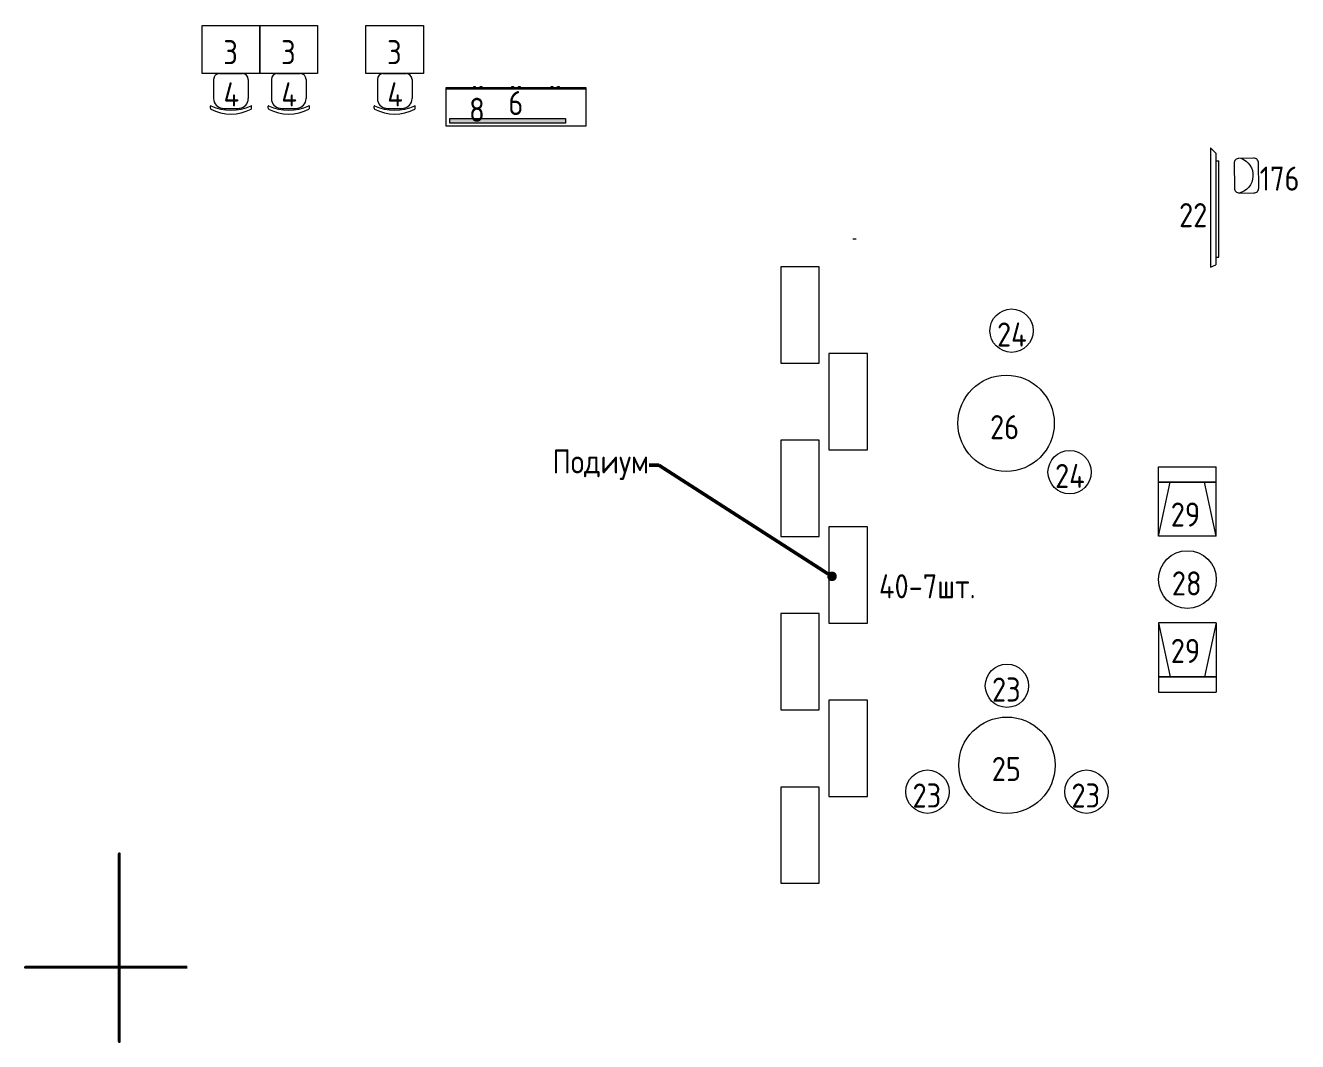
# Model space of a CAD drawing. Header units: millimetres. Extents: x -269164 to 430575, y -569542 to 36130.
# Drawn here: x 175835 to 189042, y -497276 to -486727 of the extents above; entities that cross this region are included whole.
import ezdxf
from ezdxf import colors
from ezdxf.entities.mleader import LeaderData, LeaderLine
from ezdxf.math import Vec2, Vec3

# ---------------------------------------------------------------- set-up
doc = ezdxf.new("R2010")
doc.units = ezdxf.units.MM
for name, color, linetype, lineweight in [('ТХ', 5, 'Continuous', 5), ('ТХ_КР ЗАДАНИЕ', 251, 'Continuous', 13), ('Уточнения', 210, 'Continuous', 20)]:
    doc.layers.add(name, color=color, linetype=linetype, lineweight=lineweight)
doc.layers.add('ТХ_№ПОЗ', color=7, linetype='Continuous')
doc.styles.add('GOST Common_1', font='GOST_Common.ttf', dxfattribs={"width": 0.9, "height": 350})
doc.styles.add('GOST Common_2', font='GOST_Common.ttf', dxfattribs={"width": 0.9, "height": 250})

# ---------------------------------------------------------------- blocks, each defined once
blk = doc.blocks.new('Стул ученич штабелир №5-7')
at = {"color": 0, "linetype": 'ByBlock', "lineweight": -2}
for p, q in [((-120, 0), (120, 0)), ((-120, 0), (120, 0)), ((-180, -60), (-180, -260)), ((-180, -60), (-180, -260)), ((180, -60), (180, -260)), ((180, -60), (180, -260)), ((-213, -359), (-213, -337)), ((-213, -359), (-213, -337)), ((214, -359), (214, -337)), ((214, -359), (214, -337))]:
    blk.add_line(p, q, dxfattribs=at)
for centre, radius, start, end in [((-120, -60), 60, 90, 180), ((-120, -60), 60, 90, 180), ((120, -60), 60, 0, 90), ((120, -60), 60, 0, 90), ((-80, -260), 100, 180, 264.2584), ((-80, -260), 100, 180, 264.2584), ((80, -260), 100, 275.7416, 0), ((80, -260), 100, 275.7416, 0), ((-210, -337), 3, 63.8978, 180), ((-210, -337), 3, 63.8978, 180), ((-203, -359), 10, 180, 238.0683), ((-203, -359), 10, 180, 238.0683), ((0, 142), 521, 246.3195, 293.6805), ((0, 142), 521, 246.3195, 293.6805), ((0, 9), 431, 240.9917, 299.0083), ((0, 9), 431, 240.9917, 299.0083), ((0, 436), 800, 263.247, 276.753), ((0, 436), 800, 263.247, 276.753), ((211, -337), 3, 0, 116.1022), ((211, -337), 3, 0, 116.1022), ((204, -359), 10, 301.9317, 0), ((204, -359), 10, 301.9317, 0)]:
    blk.add_arc(centre, radius, start, end, dxfattribs=at)
blk = doc.blocks.new('Стол ученич с возможностью объединения №5-7')
blk.add_lwpolyline([(600, 0), (0, 0), (0, 500), (600, 500)], close=True)
blk = doc.blocks.new('Школьный информатор')
at = {"layer": 'ТХ'}
for p, q in [((33405, 7176), (33405, 7206)), ((34405, 7206), (33405, 7206)), ((34405, 7176), (34405, 7206))]:
    blk.add_line(p, q, dxfattribs=at)
for points in [[(33268, 7119), (34508, 7119), (34485, 7176)], [(33268, 7119), (33325, 7176), (34485, 7176)]]:
    blk.add_lwpolyline(points, dxfattribs=at)
blk = doc.blocks.new('_Dot')
at = {"color": 0, "linetype": 'ByBlock', "lineweight": -2}
blk.add_line((-0.5, 0), (-1, 0), dxfattribs=at)
at = {"color": 0, "linetype": 'ByBlock', "const_width": 0.5}
blk.add_lwpolyline([(-0.25, 0, 1), (0.25, 0, 1)], format="xyb", close=True, dxfattribs=at)
blk = doc.blocks.new('A$C3da1b1ea')
at = {"lineweight": 0}
h = blk.add_hatch(color=256, dxfattribs=at)
h.dxf.hatch_style = 1
h.paths.add_polyline_path([(0, 0), (50, 0), (50, -1200), (0, -1200)])
blk.add_lwpolyline([(0, 0), (50, 0), (50, -1200), (0, -1200), (0, 0)], dxfattribs=at)
blk = doc.blocks.new('Подушка для сидения')
at = {"layer": 'ТХ'}
blk.add_lwpolyline([(121393, 2182), (121393, 3182), (121793, 3182), (121793, 2182)], close=True, dxfattribs=at)
blk = doc.blocks.new('A$C5e6b74da')
for p, q in [((0, 0), (0, 720)), ((600, 720), (0, 720)), ((600, 0), (600, 720)), ((600, 0), (600, 720)), ((0, 0), (121, 560)), ((600, 560), (0, 560)), ((0, 0), (121, 560)), ((0, 560), (600, 560)), ((600, 0), (479, 560)), ((600, 0), (479, 560)), ((0, 0), (600, 0)), ((0, 0), (600, 0))]:
    blk.add_line(p, q)
blk = doc.blocks.new('Электросушитель')
at = {"layer": 'ТХ'}
blk.add_lwpolyline([(14845, 10699), (15105, 10699, -0.414214), (15155, 10649), (15155, 10497, -0.414214), (15105, 10447), (14845, 10447, -0.414214), (14795, 10497), (14795, 10649, -0.414214)], format="xyb", close=True, dxfattribs=at)
blk.add_arc((14978, 10453), 188, 19.6167, 167.3478, dxfattribs=at)
blk = doc.blocks.new('A$C727b9d3d')
at = {"linetype": 'Continuous'}
blk.add_line((388, -1450), (388, 0), dxfattribs=at)
for points in [[(0, -1450), (400, -1450), (400, 0), (0, 0)], [(400, -277), (400, -294), (410, -294), (410, -277)], [(400, -345), (400, -362), (410, -362), (410, -345)], [(400, -684), (400, -701), (410, -701), (410, -684)], [(400, -752), (400, -769), (410, -769), (410, -752)], [(400, -1081), (400, -1098), (410, -1098), (410, -1081)], [(400, -1149), (400, -1166), (410, -1166), (410, -1149)]]:
    blk.add_lwpolyline(points, close=True, dxfattribs=at)
blk = doc.blocks.new('ТХ1 3 этаж')
at = {"layer": 'ТХ'}
blk.add_line((364438.3, -297949.1), (364406.1, -297949.1), dxfattribs=at)
for centre, radius in [((366053.1, -298898.6), 225), ((365996.3, -299860.3), 500), ((366655.7, -300367), 225), ((366005.1, -302584.6), 225), ((366005.1, -303409.6), 500), ((365180.1, -303684.6), 225), ((366830.1, -303684.6), 225)]:
    blk.add_circle(centre, radius, dxfattribs=at)
at = {"layer": 'ТХ', "lineweight": 0}
blk.add_circle((367878, -301482.6), 300, dxfattribs=at)
at = {"layer": 'Уточнения', "lineweight": 40}
blk.add_lwpolyline([(356789.1, -305507.1), (356789.1, -304329.7), (356789.1, -306278.8), (356789.1, -305507.1), (355814.6, -305507.1), (357494.9, -305507.1)], dxfattribs=at)
at = {"layer": 'ТХ', "lineweight": 0}
for name, p in [('Стол ученич с возможностью объединения №5-7', (357648.1, -296229.8)), ('Стол ученич с возможностью объединения №5-7', (358248.1, -296229.8)), ('Стол ученич с возможностью объединения №5-7', (359348.1, -296229.8)), ('Стул ученич штабелир №5-7', (357948.1, -296229.8)), ('Стул ученич штабелир №5-7', (358548.1, -296229.8)), ('Стул ученич штабелир №5-7', (359648.1, -296229.8))]:
    blk.add_blockref(name, p, dxfattribs=at)
at = {"layer": 'ТХ', "lineweight": 0, "xscale": -1, "rotation": 270}
blk.add_blockref('A$C727b9d3d', (361634.2, -296774.6), dxfattribs=at)
at = {"layer": 'ТХ', "lineweight": 0}
for name, p, rotation in [('A$C3da1b1ea', (360222.4, -296745.9), 90), ('A$C5e6b74da', (368178, -301932.6), 180)]:
    blk.add_blockref(name, p, dxfattribs=dict(at, rotation=rotation))
at = {"layer": 'ТХ', "rotation": 270}
blk.add_blockref('Школьный информатор', (360997.5, -263731.7), dxfattribs=at)
at = {"layer": 'ТХ', "xscale": -0.9999999999999956, "rotation": 270.5591358129325}
blk.add_blockref('Электросушитель', (358065.1, -312366.2), dxfattribs=at)
at = {"layer": 'ТХ', "xscale": -1}
for p in [(485449.6, -301418.1), (485949.6, -302318.1), (485449.6, -303218.1), (485949.6, -304118.1), (485449.6, -305018.1), (485949.6, -305918.1), (485449.6, -306818.1)]:
    blk.add_blockref('Подушка для сидения', p, dxfattribs=at)
at = {"layer": 'ТХ', "lineweight": 0, "xscale": -1}
blk.add_blockref('A$C5e6b74da', (368178, -301032.6), dxfattribs=at)
at = {"layer": 'ТХ_№ПОЗ', "char_height": 250, "attachment_point": 5, "line_spacing_factor": 1.139951, "style": 'GOST Common_2'}
for s, insert, width in [('\\pxt4.23333,8.46667,12.7,16.93333,21.16667,25.4,29.63333,33.86667,38.1,42.33333,46.56667,50.8,55.03333,59.26667,63.5,67.73333,71.96667,76.2,80.43333,84.66667,88.9,93.13333,97.36667,101.6,105.83333,110.06667,114.3,118.53333,122.76667,127,131.23333,135.46667;3', (357944.7, -296007.3), 595), ('\\pxt4.23333,8.46667,12.7,16.93333,21.16667,25.4,29.63333,33.86667,38.1,42.33333,46.56667,50.8,55.03333,59.26667,63.5,67.73333,71.96667,76.2,80.43333,84.66667,88.9,93.13333,97.36667,101.6,105.83333,110.06667,114.3,118.53333,122.76667,127,131.23333,135.46667;3', (358544.7, -296007.3), 595), ('\\pxt4.23333,8.46667,12.7,16.93333,21.16667,25.4,29.63333,33.86667,38.1,42.33333,46.56667,50.8,55.03333,59.26667,63.5,67.73333,71.96667,76.2,80.43333,84.66667,88.9,93.13333,97.36667,101.6,105.83333,110.06667,114.3,118.53333,122.76667,127,131.23333,135.46667;3', (359644.7, -296007.3), 595), ('\\pxt4.23333,8.46667,12.7,16.93333,21.16667,25.4,29.63333,33.86667,38.1,42.33333,46.56667,50.8,55.03333,59.26667,63.5,67.73333,71.96667,76.2,80.43333,84.66667,88.9,93.13333,97.36667,101.6,105.83333,110.06667,114.3,118.53333,122.76667,127,131.23333,135.46667;4', (357952.5, -296445.8), 595), ('\\pxt4.23333,8.46667,12.7,16.93333,21.16667,25.4,29.63333,33.86667,38.1,42.33333,46.56667,50.8,55.03333,59.26667,63.5,67.73333,71.96667,76.2,80.43333,84.66667,88.9,93.13333,97.36667,101.6,105.83333,110.06667,114.3,118.53333,122.76667,127,131.23333,135.46667;4', (358552.5, -296445.8), 595), ('\\pxt4.23333,8.46667,12.7,16.93333,21.16667,25.4,29.63333,33.86667,38.1,42.33333,46.56667,50.8,55.03333,59.26667,63.5,67.73333,71.96667,76.2,80.43333,84.66667,88.9,93.13333,97.36667,101.6,105.83333,110.06667,114.3,118.53333,122.76667,127,131.23333,135.46667;4', (359652.5, -296445.8), 595), ('\\pxt4.23333,8.46667,12.7,16.93333,21.16667,25.4,29.63333,33.86667,38.1,42.33333,46.56667,50.8,55.03333,59.26667,63.5,67.73333,71.96667,76.2,80.43333,84.66667,88.9,93.13333,97.36667,101.6,105.83333,110.06667,114.3,118.53333,122.76667,127,131.23333,135.46667;8', (360502.3, -296605.6), 595), ('\\pxt4.23333,8.46667,12.7,16.93333,21.16667,25.4,29.63333,33.86667,38.1,42.33333,46.56667,50.8,55.03333,59.26667,63.5,67.73333,71.96667,76.2,80.43333,84.66667,88.9,93.13333,97.36667,101.6,105.83333,110.06667,114.3,118.53333,122.76667,127,131.23333,135.46667;6', (360906, -296535.4), 595), ('\\pxt4.23333,8.46667,12.7,16.93333,21.16667,25.4,29.63333,33.86667,38.1,42.33333,46.56667,50.8,55.03333,59.26667,63.5,67.73333,71.96667,76.2,80.43333,84.66667,88.9,93.13333,97.36667,101.6,105.83333,110.06667,114.3,118.53333,122.76667,127,131.23333,135.46667;176', (368835.2, -297319.9), 595), ('\\pxt4.23333,8.46667,12.7,16.93333,21.16667,25.4,29.63333,33.86667,38.1,42.33333,46.56667,50.8,55.03333,59.26667,63.5,67.73333,71.96667,76.2,80.43333,84.66667,88.9,93.13333,97.36667,101.6,105.83333,110.06667,114.3,118.53333,122.76667,127,131.23333,135.46667;22', (367938.1, -297699.1), 595), ('\\pxt4.23333,8.46667,12.7,16.93333,21.16667,25.4,29.63333,33.86667,38.1,42.33333,46.56667,50.8,55.03333,59.26667,63.5,67.73333,71.96667,76.2,80.43333,84.66667,88.9,93.13333,97.36667,101.6,105.83333,110.06667,114.3,118.53333,122.76667,127,131.23333,135.46667;24', (366055.6, -298938.5), 595), ('\\pxt4.23333,8.46667,12.7,16.93333,21.16667,25.4,29.63333,33.86667,38.1,42.33333,46.56667,50.8,55.03333,59.26667,63.5,67.73333,71.96667,76.2,80.43333,84.66667,88.9,93.13333,97.36667,101.6,105.83333,110.06667,114.3,118.53333,122.76667,127,131.23333,135.46667;26', (365980.1, -299900.2), 595), ('\\pxt4.23333,8.46667,12.7,16.93333,21.16667,25.4,29.63333,33.86667,38.1,42.33333,46.56667,50.8,55.03333,59.26667,63.5,67.73333,71.96667,76.2,80.43333,84.66667,88.9,93.13333,97.36667,101.6,105.83333,110.06667,114.3,118.53333,122.76667,127,131.23333,135.46667;24', (366658.2, -300406.9), 595), ('\\pxt4.23333,8.46667,12.7,16.93333,21.16667,25.4,29.63333,33.86667,38.1,42.33333,46.56667,50.8,55.03333,59.26667,63.5,67.73333,71.96667,76.2,80.43333,84.66667,88.9,93.13333,97.36667,101.6,105.83333,110.06667,114.3,118.53333,122.76667,127,131.23333,135.46667;29', (367858, -300807.4), 595), ('\\pxt4.23333,8.46667,12.7,16.93333,21.16667,25.4,29.63333,33.86667,38.1,42.33333,46.56667,50.8,55.03333,59.26667,63.5,67.73333,71.96667,76.2,80.43333,84.66667,88.9,93.13333,97.36667,101.6,105.83333,110.06667,114.3,118.53333,122.76667,127,131.23333,135.46667;40-7шт.', (365178, -301552), 595), ('\\pxt4.23333,8.46667,12.7,16.93333,21.16667,25.4,29.63333,33.86667,38.1,42.33333,46.56667,50.8,55.03333,59.26667,63.5,67.73333,71.96667,76.2,80.43333,84.66667,88.9,93.13333,97.36667,101.6,105.83333,110.06667,114.3,118.53333,122.76667,127,131.23333,135.46667;28', (367871.2, -301522.4), 595), ('\\pxt4.23333,8.46667,12.7,16.93333,21.16667,25.4,29.63333,33.86667,38.1,42.33333,46.56667,50.8,55.03333,59.26667,63.5,67.73333,71.96667,76.2,80.43333,84.66667,88.9,93.13333,97.36667,101.6,105.83333,110.06667,114.3,118.53333,122.76667,127,131.23333,135.46667;29', (367858, -302223.2), 595), ('\\pxt4.23333,8.46667,12.7,16.93333,21.16667,25.4,29.63333,33.86667,38.1,42.33333,46.56667,50.8,55.03333,59.26667,63.5,67.73333,71.96667,76.2,80.43333,84.66667,88.9,93.13333,97.36667,101.6,105.83333,110.06667,114.3,118.53333,122.76667,127,131.23333,135.46667;23', (365998.3, -302624.4), 524.032), ('\\pxt4.23333,8.46667,12.7,16.93333,21.16667,25.4,29.63333,33.86667,38.1,42.33333,46.56667,50.8,55.03333,59.26667,63.5,67.73333,71.96667,76.2,80.43333,84.66667,88.9,93.13333,97.36667,101.6,105.83333,110.06667,114.3,118.53333,122.76667,127,131.23333,135.46667;25', (365998.3, -303449.4), 595), ('\\pxt4.23333,8.46667,12.7,16.93333,21.16667,25.4,29.63333,33.86667,38.1,42.33333,46.56667,50.8,55.03333,59.26667,63.5,67.73333,71.96667,76.2,80.43333,84.66667,88.9,93.13333,97.36667,101.6,105.83333,110.06667,114.3,118.53333,122.76667,127,131.23333,135.46667;23', (365173.3, -303724.4), 595), ('\\pxt4.23333,8.46667,12.7,16.93333,21.16667,25.4,29.63333,33.86667,38.1,42.33333,46.56667,50.8,55.03333,59.26667,63.5,67.73333,71.96667,76.2,80.43333,84.66667,88.9,93.13333,97.36667,101.6,105.83333,110.06667,114.3,118.53333,122.76667,127,131.23333,135.46667;23', (366823.3, -303724.4), 595)]:
    blk.add_mtext(s, dxfattribs=dict(at, insert=insert, width=width))
at = {"layer": 'ТХ_КР ЗАДАНИЕ', "lineweight": 0}
ml = blk.add_multileader_mtext('Standard', dxfattribs=at)
ml.set_content('Подиум', color=256, style='GOST Common_1')
ml.set_leader_properties()
ml.set_arrow_properties(name='DOT')
ml.build(insert=Vec2(0, 0))
ml.multileader.update_dxf_attribs({"dogleg_length": 100, "arrow_head_size": 100})
ctx = ml.context
ctx.base_point, ctx.char_height, ctx.arrow_head_size, ctx.landing_gap_size, ctx.plane_origin = Vec3(361344.3, -300293.9), 250, 100, 0.09, Vec3(371830.5, -300308.9)
ctx.text_align_type = 2
notes = []
notes.append((ctx, [(0, (1, 1, 0), (362389.5, -300293.9), (-1, 0), 100, [(3, [(364188.3, -301449)], 0, [])])]))
ctx.mtext.insert, ctx.mtext.alignment, ctx.mtext.flow_direction = Vec3(362289.4, -300131.4), 3, 5
for ctx, leaders in notes:
    for number, flags, end, landing, length, lines in leaders:
        leader = LeaderData()
        leader.index, (leader.has_last_leader_line, leader.has_dogleg_vector, leader.attachment_direction) = number, flags
        leader.last_leader_point, leader.dogleg_vector, leader.dogleg_length = Vec3(end), Vec3(landing), length
        for number, points, colour, breaks in lines:
            line = LeaderLine()
            line.index, line.vertices, line.color, line.breaks = number, Vec3.list(points), colors.encode_raw_color(colour), breaks
            leader.lines.append(line)
        ctx.leaders.append(leader)

msp = doc.modelspace()

# ---------------------------------------------------------------- block references
at = {"layer": 'Уточнения', "lineweight": 50}
msp.add_blockref('ТХ1 3 этаж', (-179979.78, -190997.11), dxfattribs=at)

doc.saveas('drawing.dxf')
